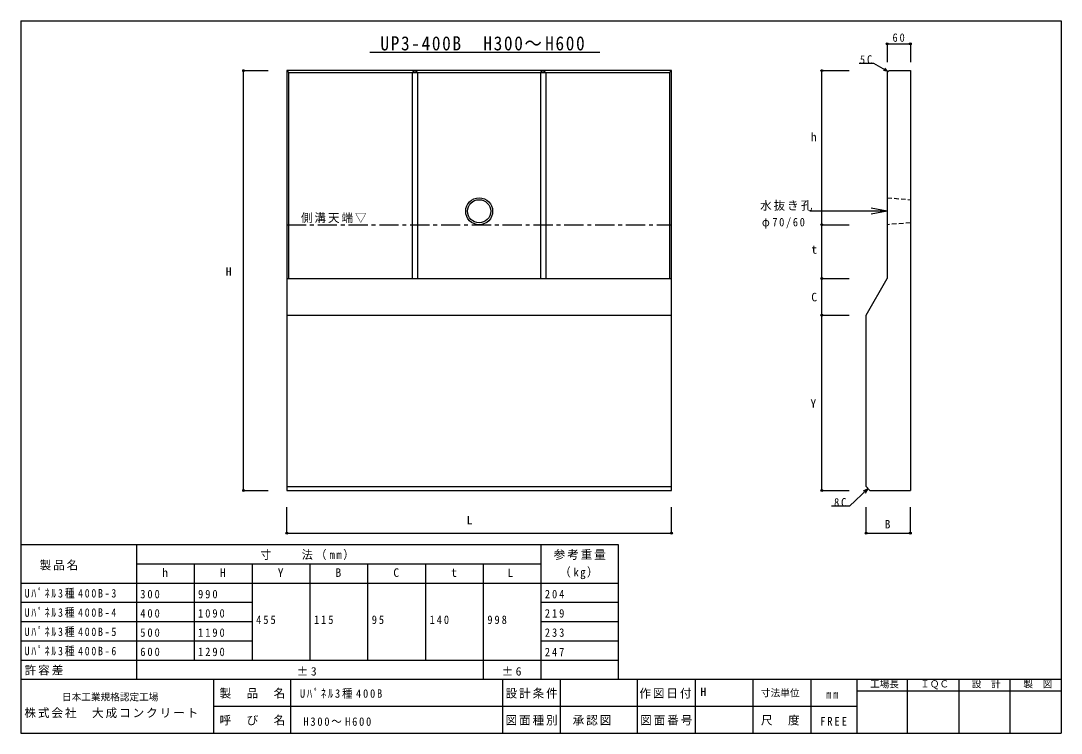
# Model space of a CAD drawing. Units: millimetres, scale not verified. Extents: x -1324 to 1376, y -968 to 882.
import ezdxf
from ezdxf.enums import TextEntityAlignment as Align

# ---------------------------------------------------------------- set-up
doc = ezdxf.new("R2010")
doc.units = ezdxf.units.MM
doc.header["$LTSCALE"] = 10
doc.header["$PDMODE"] = 32
doc.header["$PDSIZE"] = 5
doc.linetypes.add('CHAIN1', pattern=[8, 5, -1, 1, -1])
doc.linetypes.add('DASHED1', pattern=[1.8, 1.2, -0.6])
for name, color, linetype in [('0-1_躯体', 7, 'Continuous'), ('0-2_仕上', 7, 'Continuous'), ('0-4_その他', 2, 'Continuous'), ('F-0_F-0ﾚｲﾔ', 2, 'Continuous')]:
    doc.layers.add(name, color=color, linetype=linetype)
doc.styles.add('ＭＳ ゴシック', font='')
doc.styles.get('ＭＳ ゴシック').set_extended_font_data('MS Gothic')

msp = doc.modelspace()

# ---------------------------------------------------------------- linework, layer by layer
at = {"layer": '0-1_躯体'}
for p, q in [((924.5, 822.14), (984.5, 822.14)), ((924.5, 822.14), (924.5, 774.33)), ((984.5, 822.14), (984.5, 774.33)), ((926.46, 750), (918.2, 758.79)), ((-745.71, -337.5), (-745.71, 752.5)), ((-745.71, 752.5), (-681.77, 752.5)), ((754.98, 352.5), (754.98, 752.5)), ((754.98, 752.5), (825.34, 752.5)), ((926.46, 750), (914.77, 752.97)), ((924.5, 387.5), (723.47, 387.5)), ((924.5, 387.5), (883.05, 395.17)), ((924.5, 387.5), (883.05, 379.83)), ((754.98, 212.5), (754.98, 352.5)), ((754.98, 352.5), (825.34, 352.5)), ((754.98, 117.5), (754.98, 212.5)), ((754.98, 212.5), (825.34, 212.5)), ((754.98, -337.5), (754.98, 117.5)), ((754.98, 117.5), (825.34, 117.5)), ((-745.71, -337.5), (-681.77, -337.5)), ((754.98, -337.5), (825.34, -337.5)), ((874.14, -333.59), (826.78, -378.81)), ((874.14, -333.59), (862.3, -339.52)), ((874.14, -333.59), (867.67, -345.14)), ((-633.5, -448.58), (-633.5, -380.88)), ((364.5, -448.58), (364.5, -380.88)), ((826.78, -378.81), (780.26, -378.81)), ((869.5, -448.58), (869.5, -380.88)), ((984.5, -448.58), (984.5, -380.88)), ((-633.5, -448.58), (364.5, -448.58)), ((869.5, -448.58), (984.5, -448.58))]:
    msp.add_line(p, q, dxfattribs=at)
at = {"layer": '0-1_躯体', "color": 3}
for p, q in [((-633.5, 752.5), (-628.5, 747.5)), ((-628.5, 747.5), (359.5, 747.5)), ((-628.5, 212.5), (-628.5, 747.5)), ((-300.5, 752.5), (-307.5, 747.5)), ((-307.5, 212.5), (-307.5, 747.5)), ((-300.5, 752.5), (-293.5, 747.5)), ((-293.5, 212.5), (-293.5, 747.5)), ((31.5, 752.5), (24.5, 747.5)), ((24.5, 747.5), (24.5, 212.5)), ((31.5, 752.5), (38.5, 747.5)), ((38.5, 747.5), (38.5, 212.5)), ((364.5, 752.5), (359.5, 747.5)), ((359.5, 747.5), (359.5, 212.5)), ((929.5, 752.5), (924.5, 747.5)), ((924.5, 747.5), (924.5, 212.5)), ((929.5, 752.5), (984.5, 752.5)), ((984.5, 752.5), (984.5, -337.5)), ((-633.5, 212.5), (364.5, 212.5)), ((869.5, 117.5), (924.5, 212.5)), ((-633.5, 117.5), (364.5, 117.5)), ((869.5, -327.5), (869.5, 117.5)), ((-633.5, -327.5), (364.5, -327.5)), ((869.5, -327.5), (879.5, -337.5)), ((879.5, -337.5), (984.5, -337.5))]:
    msp.add_line(p, q, dxfattribs=at)
at = {"layer": '0-1_躯体', "color": 3, "linetype": 'DASHED1'}
for p, q in [((924.5, 422.5), (984.5, 417.5)), ((984.5, 357.5), (924.5, 352.5))]:
    msp.add_line(p, q, dxfattribs=at)
at = {"layer": '0-1_躯体', "color": 3, "linetype": 'CHAIN1'}
msp.add_line((-633.5, 352.5), (364.5, 352.5), dxfattribs=at)
at = {"layer": '0-1_躯体'}
msp.add_lwpolyline([(926.46, 750), (890.14, 771.41), (851.79, 771.41)], dxfattribs=at)
at = {"layer": '0-1_躯体', "color": 3}
msp.add_lwpolyline([(364.5, -337.5), (364.5, 752.5), (-633.5, 752.5), (-633.5, -337.5)], close=True, dxfattribs=at)
for radius in [35, 30]:
    msp.add_circle((-134.5, 387.5), radius, dxfattribs=at)
at = {"layer": '0-1_躯体'}
for p in [(924.5, 822.14), (984.5, 822.14), (-745.71, 752.5), (754.98, 752.5), (754.98, 352.5), (754.98, 212.5), (754.98, 117.5), (-745.71, -337.5), (754.98, -337.5), (-633.5, -448.58), (364.5, -448.58), (869.5, -448.58), (984.5, -448.58)]:
    msp.add_point(p, dxfattribs=at)
at = {"layer": '0-2_仕上'}
for p, q in [((-1324, -478), (226, -478)), ((-1024, -478), (-1024, -828)), ((26, -478), (26, -828)), ((226, -478), (226, -828)), ((-1024, -528), (26, -528)), ((-874, -528), (-874, -778)), ((-724, -528), (-724, -778)), ((-574, -528), (-574, -778)), ((-424, -528), (-424, -778)), ((-274, -528), (-274, -778)), ((-124, -528), (-124, -828)), ((-1324, -578), (226, -578)), ((-1324, -628), (-724, -628)), ((26, -628), (226, -628)), ((-1324, -678), (-724, -678)), ((26, -678), (226, -678)), ((-1324, -728), (-724, -728)), ((26, -728), (226, -728)), ((-1324, -778), (226, -778))]:
    msp.add_line(p, q, dxfattribs=at)
at = {"layer": '0-4_その他'}
msp.add_line((-418.3, 800.13), (178.75, 800.13), dxfattribs=at)
at = {"layer": 'F-0_F-0ﾚｲﾔ'}
for p, q in [((-1324, 882), (-1324, -968)), ((-1324, 882), (1376, 882)), ((1376, 882), (1376, -968)), ((-1324, -828), (1376, -828)), ((-824, -828), (-824, -968)), ((-624, -828), (-624, -968)), ((-74, -828), (-74, -968)), ((76, -828), (76, -968)), ((276, -828), (276, -968)), ((426, -828), (426, -968)), ((576, -828), (576, -968)), ((726, -828), (726, -968)), ((846, -828), (846, -968)), ((976, -828), (976, -968)), ((1110, -828), (1110, -968)), ((1243, -828), (1243, -968)), ((846, -858), (1376, -858)), ((-824, -898), (846, -898)), ((-1324, -968), (1376, -968))]:
    msp.add_line(p, q, dxfattribs=at)

# ---------------------------------------------------------------- texts
at = {"layer": '0-1_躯体', "char_height": 21.99, "attachment_point": 7, "style": 'ＭＳ ゴシック'}
for s, insert in [('\\T1.36;\\W0.9;60', (938.25, 827.14)), ('\\T1.36;\\W0.9;5C', (853.62, 770.15)), ('\\T1.17;水抜き孔', (594.75, 388.66)), ('\\T1.17;側溝天端▽', (-597.08, 356.71)), ('\\T1.32;\\W0.9;φ70/60', (599.25, 342.24)), ('\\T1.36;\\W0.9;8C', (786.53, -379.7))]:
    msp.add_mtext(s, dxfattribs=dict(at, insert=insert))
at = {"layer": '0-2_仕上', "style": 'ＭＳ ゴシック'}
for s, p in [('h', (726.1, 562.8)), ('t', (727.52, 270.58)), ('H', (-792.12, 213.26)), ('C', (727.52, 146.96)), ('Y', (725.27, -129.5)), ('L', (-167, -432.36)), ('B', (917.86, -442.89)), ('h', (-957.21, -568.54)), ('H', (-807.21, -568.54)), ('Y', (-657.21, -568.54)), ('B', (-507.21, -568.54)), ('C', (-357.21, -568.54)), ('t', (-207.21, -568.54)), ('L', (-61.19, -569.04))]:
    msp.add_text(s, height=21.99, dxfattribs=at).set_placement(p, align=Align.BOTTOM_LEFT)
at = {"layer": '0-2_仕上', "char_height": 21.99, "attachment_point": 7, "style": 'ＭＳ ゴシック'}
for s, insert in [('\\T1.26;\\W0.95;寸\\~\\~\\~\\~法（mm）', (-702.44, -518.39)), ('\\T1.17;参考重量', (58.83, -518)), ('\\T1.17;製品名', (-1275.03, -545.24)), ('\\T1.24;\\W0.95;（kg）', (74.64, -568.04)), ('\\T1.36;\\W0.85;Uﾊﾟﾈﾙ3種400B-3', (-1314, -618)), ('\\T1.38;\\W0.9;300', (-1014, -618)), ('\\T1.38;\\W0.9;990', (-864, -618)), ('\\T1.38;\\W0.9;204', (36, -618)), ('\\T1.36;\\W0.85;Uﾊﾟﾈﾙ3種400B-4', (-1314, -668)), ('\\T1.38;\\W0.9;400', (-1014, -668)), ('\\T1.38;\\W0.9;1090', (-864, -668)), ('\\T1.38;\\W0.9;219', (36, -668)), ('\\T1.38;\\W0.9;455', (-713.2, -684.7)), ('\\T1.38;\\W0.9;115', (-563.2, -684.7)), ('\\T1.36;\\W0.9;95', (-413.2, -684.7)), ('\\T1.38;\\W0.9;140', (-263.2, -684.7)), ('\\T1.38;\\W0.9;998', (-113.2, -684.7)), ('\\T1.36;\\W0.85;Uﾊﾟﾈﾙ3種400B-5', (-1314, -718)), ('\\T1.38;\\W0.9;500', (-1014, -718)), ('\\T1.38;\\W0.9;1190', (-864, -718)), ('\\T1.38;\\W0.9;233', (36, -718)), ('\\T1.36;\\W0.85;Uﾊﾟﾈﾙ3種400B-6', (-1314, -768)), ('\\T1.38;\\W0.9;600', (-1014, -768)), ('\\T1.38;\\W0.9;1290', (-864, -768)), ('\\T1.38;\\W0.9;247', (36, -768)), ('\\T1.17;許容差', (-1314, -818)), ('\\T1.22;±3', (-607.71, -818.6)), ('\\T1.22;±6', (-76.16, -818.6))]:
    msp.add_mtext(s, dxfattribs=dict(at, insert=insert))
at = {"layer": '0-4_その他', "color": 3, "insert": (-390.82, 804.6), "char_height": 36.66, "attachment_point": 7, "style": 'ＭＳ ゴシック'}
msp.add_mtext('\\T1.19;\\W0.9;UP3-400B\u3000H300～H600', dxfattribs=at)
at = {"layer": 'F-0_F-0ﾚｲﾔ', "color": 4, "style": 'ＭＳ ゴシック'}
for s, p in [('工場長', (879.95, -854.76)), ('ＩＱＣ', (1009.95, -854.76)), ('設\u3000計', (1143.95, -854.76)), ('製\u3000図', (1277.95, -854.76)), ('日本工業規格認定工場', (-1217.11, -888.61)), ('寸法単位', (596.88, -878))]:
    msp.add_text(s, height=18.33, dxfattribs=at).set_placement(p, align=Align.BOTTOM_LEFT)
at = {"layer": 'F-0_F-0ﾚｲﾔ', "color": 7, "style": 'ＭＳ ゴシック'}
msp.add_text('H', height=21.99, dxfattribs=at).set_placement((439.79, -878), align=Align.BOTTOM_LEFT)
at = {"layer": 'F-0_F-0ﾚｲﾔ', "color": 7, "char_height": 21.99, "attachment_point": 7, "style": 'ＭＳ ゴシック'}
for s, insert in [('\\T1.17;製\u3000品\u3000名', (-808.17, -878)), ('\\T1.35;\\W0.9;Uﾊﾟﾈﾙ3種400B', (-599.67, -878.3)), ('\\T1.17;設計条件', (-66.05, -878)), ('\\T1.17;作図日付', (281.36, -878)), ('\\T1.36;\\W0.9;mm', (766.15, -878)), ('\\T1.17;株式会社\u3000大成コンクリート', (-1314.61, -929.02)), ('\\T1.17;呼\u3000び\u3000名', (-808.17, -948)), ('\\T1.34;\\W0.9;H300～H600', (-590.43, -949.14)), ('\\T1.17;図面種別', (-66.05, -948)), ('\\T1.17;承認図', (108.19, -948)), ('\\T1.17;図面番号', (283.38, -948)), ('\\T1.17;尺\u3000度', (596.88, -948)), ('\\T1.38;\\W0.9;FREE', (750.6, -948))]:
    msp.add_mtext(s, dxfattribs=dict(at, insert=insert))

doc.saveas('drawing.dxf')
